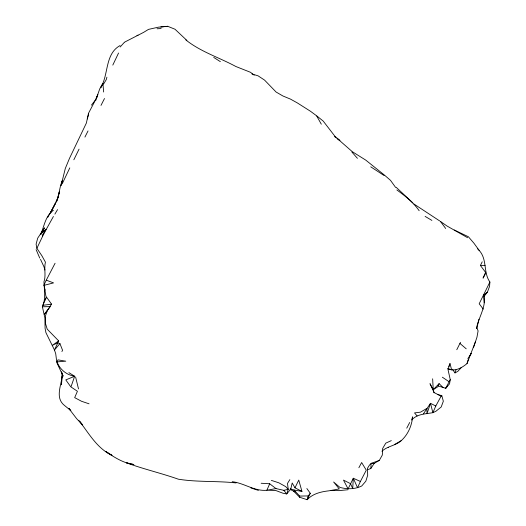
<?xml version="1.0" encoding="UTF-8"?>
<svg xmlns="http://www.w3.org/2000/svg" width="526" height="526" viewBox="0 0 526 526"><rect width="100%" height="100%" fill="white"/><g stroke="black" fill="none" stroke-linecap="round" stroke-linejoin="round"><path stroke-width="0.79" d="M391.311 440.617L385.768 443.148L382.658 448.454L382.317 455.069L379.299 460.421L371.172 463.353L369.357 465.26L367.45 468.37L367.687 475.254L365.846 481.165L361.724 485.991C354.971 489.351 347.048 489.384 339.888 487.385L333.635 482L339.283 488.924L328.98 490.817C321.077 491.692 312.799 493.644 307.171 499.7L299.649 497.254L299.669 496.071L294.047 490.015L290.26 488.832M478.962 319.223L476.957 327.757L476.405 328.448C478.634 317.428 485.794 307.736 484.328 296.059L487.411 292.147L489.555 286.381L489.897 282.041C483.118 272.475 487.398 259.568 479.324 250.573L477.47 248.693M61.785 379.614L61.509 384.756L62.015 374.249L61.562 371.856L63.127 376.182L56.834 362.605L55.723 353.748L54.48 350.007L45.953 332.715L45.085 328.375L44.894 317.98L42.409 306.776C46.025 298.834 44.276 290.102 43.967 281.805C46.209 275.381 43.816 268.681 45.427 262.158L41.83 255.662L36.879 248.325L36.103 244.189L37.694 238.166L44.546 227.85L41.554 233.38M367.648 469.639L370.797 468.548L371.172 463.353L374.223 463.386L379.299 460.421M449.954 363.4L448.014 369.541L450.249 379.654L449.552 383.829L445.7 388.293L438.125 385.939L437.902 386.709L433.24 389.654L433.957 392.758M61.746 378.858C60.22 387.767 55.795 398.583 64.382 405.375L70.846 410.609L68.926 408.281M61.687 379.47L62.278 376.36M87.283 118.942L88.69 114.024M61.864 378.148L62.292 376.044M106.903 77.184L106.245 79.676L103.024 84.929L103.661 92.011M307.999 498.359L307.171 499.7L308.197 495.939L310.294 493.289L306.862 488.536M447.843 368.759C454.714 372.04 461.756 367.957 467.029 363.578L468.094 359.85M452.432 369.232L454.99 372.914L455.976 369.896M467.029 363.578L475.399 341.834M473.472 347.706L476.964 337.205L478.088 330.959L476.957 327.757M96.383 98.461L99.776 88.763L102.905 83.47L100.676 87.783C108.816 74.462 104.753 54.066 120.059 45.552M71.181 386.301L74.659 376.274L68.906 372.651M95.844 100.256L97.823 94.621L95.272 100.19L91.445 105.154M44.769 288.965L45.926 296.289L51.568 304.153L47.347 310.518L45.571 315.554L45.374 323.142L47.222 329.164L58.669 340.901L54.48 350.007L59.931 343.59L57.682 342.84L52.311 345.352L58.669 340.901M118.554 53.021L112.807 65.093M40.693 234.543L41.298 233.097L45.657 229.783L42.442 235.043L42.521 236.463L36.879 248.325M438.125 385.939L439.111 383.638L443.03 387.517M57.038 361.895L57.913 359.863L65.77 361.178L57.038 361.895C59.879 369.6 66.592 374.979 74.659 376.274L65.789 379.897L70.523 386.465M289.846 479.633L287.498 483.427L288.228 489.298L283.862 490.337L275.979 488.582L269.693 483.769L266.879 490.252C254.577 491.501 244.176 483.039 232.209 481.698M423.45 413.837L430.485 403.317L432.878 412.673L435.916 411.26L441.202 406.986L443.333 401.22L441.82 395.677L441.117 396.163L435.798 406.013L432.878 412.673C425.396 414.015 417.118 413.877 411.575 420.07L412.634 416.848C411.713 426.362 407.525 435.62 400.01 441.708L399.951 441.755C394.368 445.811 386.998 446.456 381.929 451.223M40.548 234.721C44.316 226.279 45.197 216.041 53.396 210.301M40.64 234.57L41.298 233.097L46.137 229.592L53.415 216.462M456.778 349.724L460.48 342.314M62.206 183.824L69.794 167.886M360.395 481.468L357.535 487.733L353.294 478.239L348.107 488.891L343.478 480.093L350.454 483.624L352.729 488.509L353.294 478.239L360.395 481.468L366.28 470.178L361.638 462.532L358.87 467.732M448.816 366.51L450.098 363.749L451.597 369.831L447.856 368.588M46.262 280.167L43.816 285.388L53.553 282.903L46.262 280.167L55.072 263.256M301.95 491.409L294.987 487.819L298.748 480.093L301.95 491.409L294.047 490.015M489.897 282.041L479.186 303.772L483.289 309.124M307.171 499.7L310.294 493.289M73.837 159.779L79.051 149.147M450.249 379.654L445.7 388.293L447.001 386.676M485.814 272.981L483.065 278.142L485.564 272.343L480.402 265.466L482.224 261.81M42.521 236.463L46.137 229.592M61.904 351.552L62.561 350.257L59.931 343.59M84.923 137.089L88.033 130.941M104.49 98.526L100.992 105.397M406.743 428.164L409.688 422.51M44.394 300.938L46.373 297.275L42.737 305.323L51.568 304.153M47.82 217.271L55.605 203.161L50.489 212.892L58.064 197.552L59.491 191.451L56.387 202.129C59.431 195.264 59.234 187.499 62.331 180.642L61.115 185.435L65.296 168.484L69.504 158.333L86.363 123.084L88.513 113.274L95.462 100.025M57.551 209.611L54.875 214.128M469.994 355.523L471.25 353.433L467.89 358.62M370.797 468.548L374.223 463.386M47.347 310.518L44.263 314.43L50.286 306.586L42.409 306.776M120.145 46.998L124.445 42.251M461.269 367.628L457.804 371.363L454.99 372.914M441.117 396.163L434.147 392.6L430.005 383.691L433.24 389.654L439.111 383.638M401.016 440.775L394.572 444.503M484.15 302.752L483.427 295.296L487.411 292.147M124.807 42.027L143.578 32.388L148.483 29.39L158.464 27.168L167.735 26.3L175 29.239L186.868 40.417M136.977 35.643L138.029 35.13M275.979 488.582L266.879 490.252L275.591 490.442L282.949 493.217L286.709 493.953L290.753 489.088L292.2 482.993L294.987 487.819M348.048 489.732L338.974 490.64L331.064 490.396M160.798 26.984L167.735 26.3M157.018 28.772L161.14 28.549M480.402 265.466L485.13 265.36M299.669 496.071L308.197 495.939M261.152 483.256L269.693 483.769M236.082 482.934C216.883 480.79 197.441 482.289 178.327 479.186C161.134 473.124 143.434 469.087 126.312 462.762L133.887 464.511C123.334 463.196 114.181 457.232 105.581 451.367L111.992 455.345C96.751 448.237 88.697 432.924 78.755 420.307M437.974 394.605L441.82 395.677M251.954 73.982L258.042 75.81L264.585 80.123L276.078 92.017L282.889 95.969L290.451 99.098L297.275 102.879L310.485 111.269L316.862 115.99L323.22 121.092L334.944 136.306L339.928 140.6L336.903 138.345M271.37 480.383L278.793 482.796L285.664 486.596L288.228 489.298L286.709 493.953L283.862 490.337M250.935 487.95L258.351 490.37M89.058 403.81L81.569 401.292L74.679 397.636L77.427 391.272L70.911 386.906M454.293 230.007L468.377 236.746L473.887 243.143L479.14 250.369M290.076 489.404L295.132 491.876M435.798 406.013L430.485 403.317L426.961 413.798L426.902 408.4L420.511 412.154L414.527 412.91L417.092 415.902M467.647 237.732L447.126 226.081L440.545 221.545M425.12 216.383L431.899 220.42M213.734 57.419L220.355 61.654M384.059 175.506L370.738 166.827M185.836 39.93C200.787 51.87 219.27 57.518 235.891 66.519L250.481 72.292L254.216 75.185M388.201 447.33L388.576 447.573M439.743 220.973L413.962 204.016M442.366 377.208L448.98 381.666M396.874 189.932C405.059 195.988 413.337 202.254 419.169 210.742M334.51 136.556L335.785 137.49M337.692 138.884L352.302 151.692L365.734 160.101L384.447 175.099L390.502 180.346L395.598 187.407M483.427 295.296L484.328 296.059M459.961 343.471L466.22 348.823M396.163 187.276L412.778 202.832M293.672 491.159L299.649 497.254M351.907 152.06L357.424 158.326M79.728 421.3L82.536 424.863L76.625 418.65L68.893 408.557M440.532 221.531L445.68 228.488M316.764 116.082L321.307 124.195M39.739 258.062L36.103 249.561M40.502 259.331L44.006 266.86L44.907 270.035M75.58 376.945L78.512 388.931M44.151 285.519L45.006 290.188M432.648 378.805L433.24 389.654"/></g></svg>
